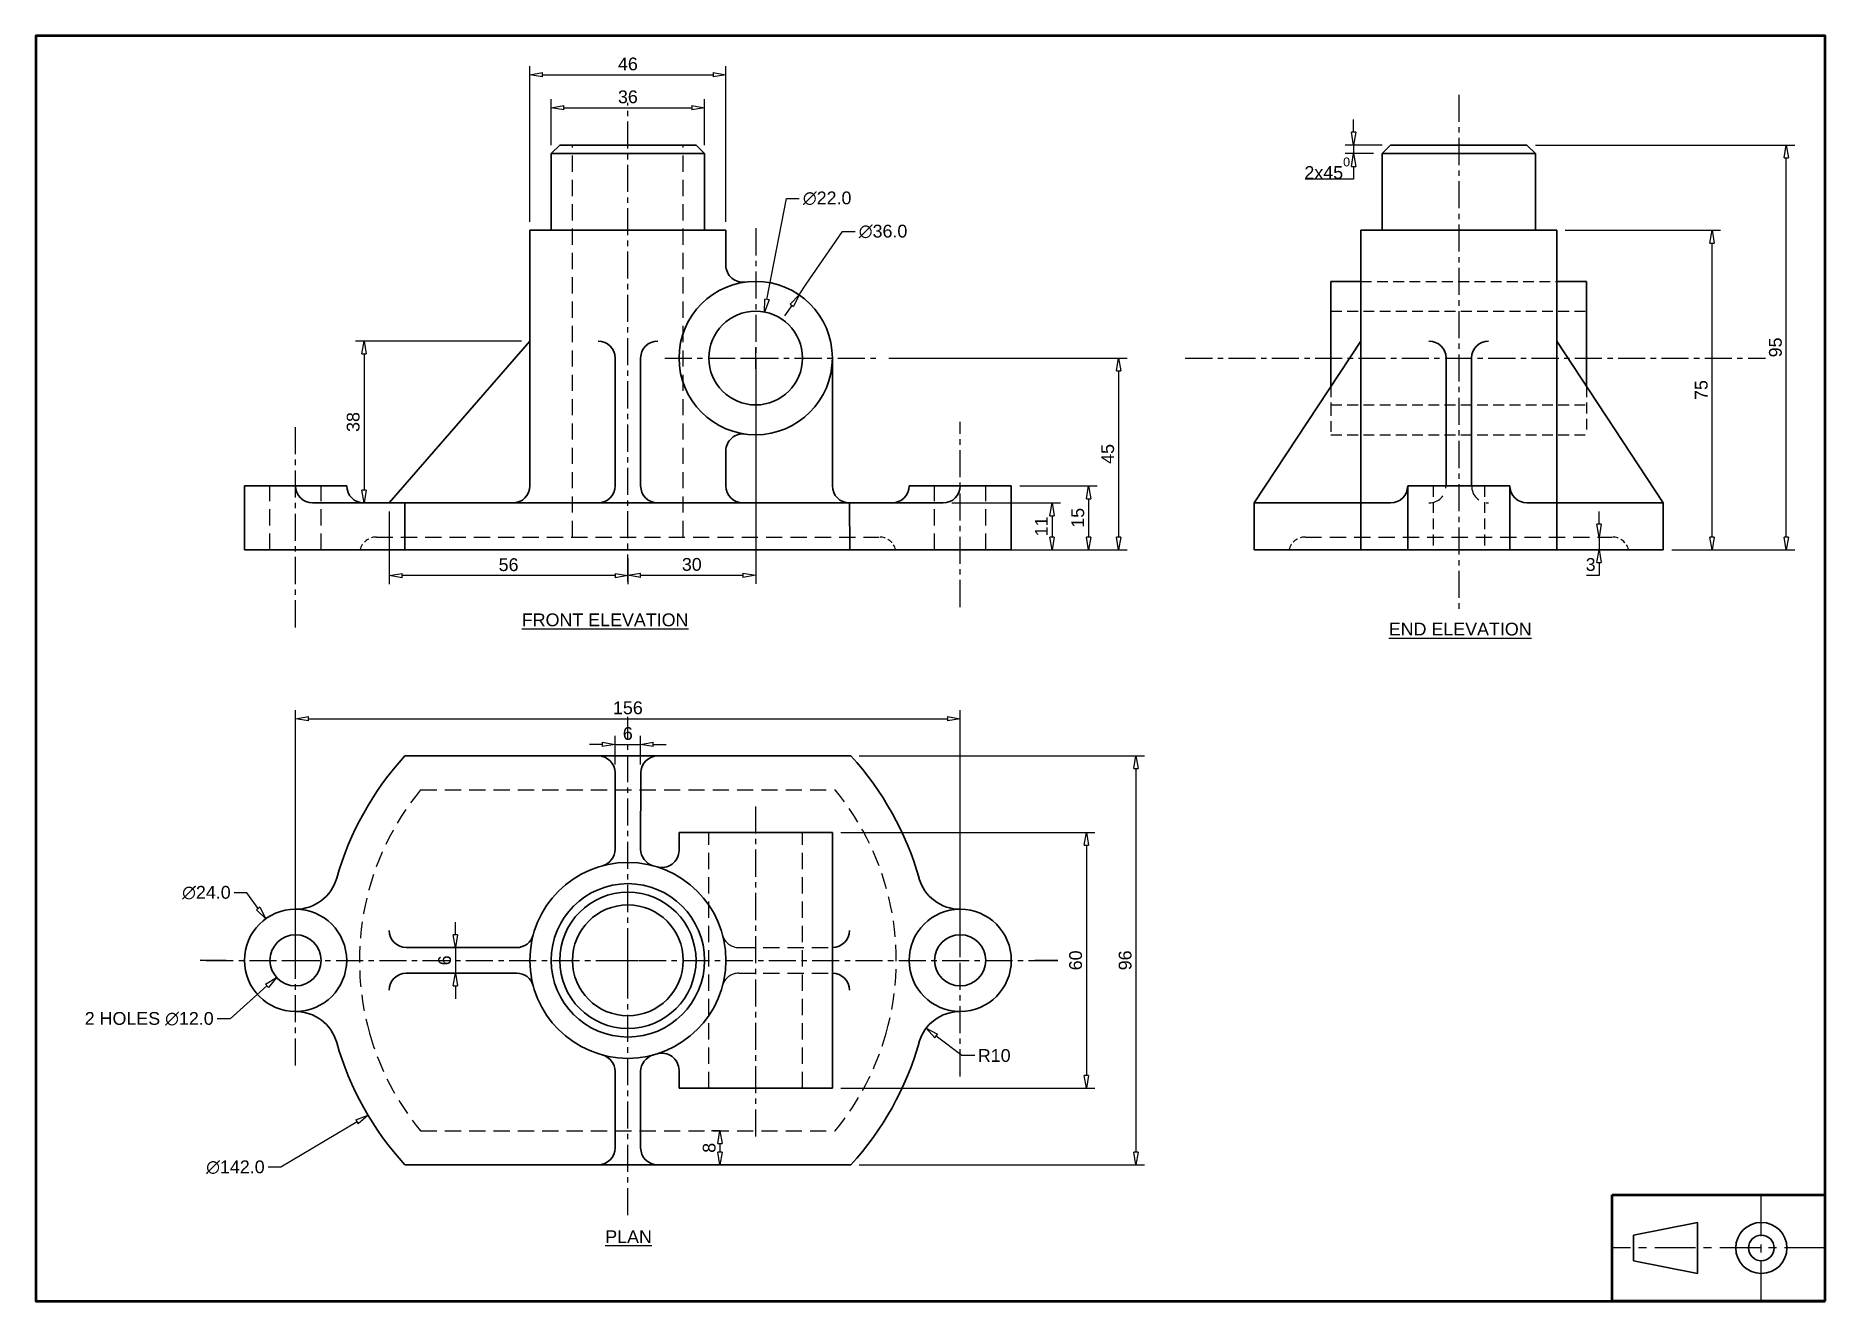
# Model space of a CAD drawing. Header units: millimetres. Extents: x 0 to 420, y 0 to 297.
import ezdxf

# ---------------------------------------------------------------- set-up
doc = ezdxf.new("R2010")
doc.units = ezdxf.units.MM
doc.linetypes.add('CENTER', pattern=[50.8, 31.75, -6.35, 6.35, -6.35])
doc.linetypes.add('DASHED', pattern=[19.05, 12.7, -6.35])
doc.layers.add('BORDER', color=2, linetype='Continuous', lineweight=50)
doc.layers.add('SL', color=7, linetype='Continuous', lineweight=30)
for name, color, linetype in [('CL', 2, 'CENTER'), ('DIMENSION', 4, 'Continuous'), ('HL', 1, 'DASHED'), ('projection_symbol', 7, 'Continuous'), ('TEXT', 7, 'Continuous')]:
    doc.layers.add(name, color=color, linetype=linetype)
doc.styles.get("Standard").update_dxf_attribs({"font": 'arial.ttf'})
doc.dimstyles.new('asitha', dxfattribs={"dimtxt": 3, "dimasz": 3, "dimexe": 2, "dimexo": 2, "dimgap": 1, "dimtad": 1, "dimtoh": 1, "dimdec": 1, "dimdsep": 46, "dimtxsty": 'Standard', "dimblk": 'CLOSEDBLANK', "dimcen": 2.5, "dimadec": 0, "dimazin": 3, "dimtm": 1e-09, "dimtfac": 1, "dimtdec": 1, "dimtmove": 0, "dimatfit": 3, "dimldrblk": 'CLOSEDBLANK', "dimfxl": 1, "dimarcsym": 0})
doc.dimstyles.new('asitha$3', dxfattribs={"dimtxt": 3, "dimasz": 3, "dimexe": 2, "dimexo": 2, "dimgap": 1, "dimtad": 0, "dimtih": 1, "dimtoh": 1, "dimdec": 1, "dimzin": 1, "dimdsep": 46, "dimtxsty": 'Standard', "dimblk": 'CLOSEDBLANK', "dimcen": 2.5, "dimadec": 0, "dimazin": 3, "dimtm": 1e-09, "dimtfac": 1, "dimtdec": 1, "dimtofl": 0, "dimtmove": 0, "dimatfit": 1, "dimldrblk": 'CLOSEDBLANK', "dimfxl": 1, "dimarcsym": 0})
doc.dimstyles.new('asitha$4', dxfattribs={"dimtxt": 3, "dimasz": 3, "dimexe": 2, "dimexo": 2, "dimgap": 1, "dimtad": 0, "dimtih": 1, "dimtoh": 1, "dimdec": 1, "dimdsep": 46, "dimtxsty": 'Standard', "dimblk": 'CLOSEDBLANK', "dimcen": 2.5, "dimadec": 0, "dimazin": 3, "dimtm": 1e-09, "dimtfac": 1, "dimtdec": 1, "dimtmove": 0, "dimatfit": 3, "dimldrblk": 'CLOSEDBLANK', "dimfxl": 1, "dimarcsym": 0})

# ---------------------------------------------------------------- blocks, each defined once
blk = doc.blocks.new('_ClosedBlank')
at = {"color": 0, "linetype": 'ByBlock', "lineweight": -2}
for p, q in [((-1, 0.17), (0, 0)), ((-1, 0.17), (-1, -0.17)), ((0, 0), (-1, -0.17))]:
    blk.add_line(p, q, dxfattribs=at)
blk = doc.blocks.new('*D3')
at = {"layer": 'Defpoints', "color": 0, "transparency": 16777216}
for p in [(156.97, 280.13), (120.97, 269.36), (156.97, 269.36)]:
    blk.add_point(p, dxfattribs=at)
at = {"layer": 'DIMENSION', "color": 0, "lineweight": -2, "transparency": 16777216}
for p, q in [((120.97, 271.36), (120.97, 282.13)), ((156.97, 271.36), (156.97, 282.13)), ((123.97, 280.13), (153.97, 280.13))]:
    blk.add_line(p, q, dxfattribs=at)
at = {"layer": 'DIMENSION', "color": 0, "lineweight": -2, "transparency": 16777216, "xscale": 3, "yscale": 3, "zscale": 3, "rotation": 180}
blk.add_blockref('_ClosedBlank', (120.97, 280.13), dxfattribs=at)
at = {"layer": 'DIMENSION', "color": 0, "lineweight": -2, "transparency": 16777216, "xscale": 3, "yscale": 3, "zscale": 3}
blk.add_blockref('_ClosedBlank', (156.97, 280.13), dxfattribs=at)
at = {"layer": 'DIMENSION', "color": 0, "transparency": 16777216, "insert": (138.97, 282.66), "char_height": 3, "attachment_point": 5}
blk.add_mtext('36', dxfattribs=at)
blk = doc.blocks.new('*D4')
at = {"layer": 'Defpoints', "color": 0, "transparency": 16777216}
for p in [(161.97, 287.84), (115.97, 251.36), (161.97, 251.36)]:
    blk.add_point(p, dxfattribs=at)
at = {"layer": 'DIMENSION', "color": 0, "lineweight": -2, "transparency": 16777216}
for p, q in [((115.97, 253.36), (115.97, 289.84)), ((161.97, 253.36), (161.97, 289.84)), ((118.97, 287.84), (158.97, 287.84))]:
    blk.add_line(p, q, dxfattribs=at)
at = {"layer": 'DIMENSION', "color": 0, "lineweight": -2, "transparency": 16777216, "xscale": 3, "yscale": 3, "zscale": 3, "rotation": 180}
blk.add_blockref('_ClosedBlank', (115.97, 287.84), dxfattribs=at)
at = {"layer": 'DIMENSION', "color": 0, "lineweight": -2, "transparency": 16777216, "xscale": 3, "yscale": 3, "zscale": 3}
blk.add_blockref('_ClosedBlank', (161.97, 287.84), dxfattribs=at)
at = {"layer": 'DIMENSION', "color": 0, "transparency": 16777216, "insert": (138.97, 290.38), "char_height": 3, "attachment_point": 5}
blk.add_mtext('46', dxfattribs=at)
blk = doc.blocks.new('*D6')
at = {"layer": 'Defpoints', "color": 0, "transparency": 16777216}
for p in [(212.97, 187.36), (212.97, 176.36), (238.52, 176.36)]:
    blk.add_point(p, dxfattribs=at)
at = {"layer": 'DIMENSION', "color": 0, "lineweight": -2, "transparency": 16777216}
for p, q in [((214.97, 187.36), (240.52, 187.36)), ((238.52, 184.36), (238.52, 179.36)), ((214.97, 176.36), (240.52, 176.36))]:
    blk.add_line(p, q, dxfattribs=at)
at = {"layer": 'DIMENSION', "color": 0, "lineweight": -2, "transparency": 16777216, "xscale": 3, "yscale": 3, "zscale": 3}
for p, rotation in [((238.52, 187.36), 90), ((238.52, 176.36), 270)]:
    blk.add_blockref('_ClosedBlank', p, dxfattribs=dict(at, rotation=rotation))
at = {"layer": 'DIMENSION', "color": 0, "transparency": 16777216, "insert": (236.02, 181.86), "char_height": 3, "attachment_point": 5, "rotation": 90}
blk.add_mtext('11', dxfattribs=at)
blk = doc.blocks.new('*D7')
at = {"layer": 'Defpoints', "color": 0, "transparency": 16777216}
for p in [(228.97, 191.36), (228.97, 176.36), (247.11, 176.36)]:
    blk.add_point(p, dxfattribs=at)
at = {"layer": 'DIMENSION', "color": 0, "lineweight": -2, "transparency": 16777216}
for p, q in [((230.97, 191.36), (249.11, 191.36)), ((247.11, 188.36), (247.11, 179.36)), ((230.97, 176.36), (249.11, 176.36))]:
    blk.add_line(p, q, dxfattribs=at)
at = {"layer": 'DIMENSION', "color": 0, "lineweight": -2, "transparency": 16777216, "xscale": 3, "yscale": 3, "zscale": 3}
for p, rotation in [((247.11, 191.36), 90), ((247.11, 176.36), 270)]:
    blk.add_blockref('_ClosedBlank', p, dxfattribs=dict(at, rotation=rotation))
at = {"layer": 'DIMENSION', "color": 0, "transparency": 16777216, "insert": (244.58, 183.86), "char_height": 3, "attachment_point": 5, "rotation": 90}
blk.add_mtext('15', dxfattribs=at)
blk = doc.blocks.new('*D8')
at = {"layer": 'Defpoints', "color": 0, "transparency": 16777216}
for p in [(198.21, 221.36), (228.97, 176.36), (254.13, 176.36)]:
    blk.add_point(p, dxfattribs=at)
at = {"layer": 'DIMENSION', "color": 0, "lineweight": -2, "transparency": 16777216}
for p, q in [((200.21, 221.36), (256.13, 221.36)), ((254.13, 218.36), (254.13, 179.36)), ((230.97, 176.36), (256.13, 176.36))]:
    blk.add_line(p, q, dxfattribs=at)
at = {"layer": 'DIMENSION', "color": 0, "lineweight": -2, "transparency": 16777216, "xscale": 3, "yscale": 3, "zscale": 3}
for p, rotation in [((254.13, 221.36), 90), ((254.13, 176.36), 270)]:
    blk.add_blockref('_ClosedBlank', p, dxfattribs=dict(at, rotation=rotation))
at = {"layer": 'DIMENSION', "color": 0, "transparency": 16777216, "insert": (251.6, 198.86), "char_height": 3, "attachment_point": 5, "rotation": 90}
blk.add_mtext('45', dxfattribs=at)
blk = doc.blocks.new('*D9')
at = {"layer": 'Defpoints', "color": 0, "transparency": 16777216}
for p in [(115.97, 225.36), (77.04, 187.36), (82.47, 187.36)]:
    blk.add_point(p, dxfattribs=at)
at = {"layer": 'DIMENSION', "color": 0, "lineweight": -2, "transparency": 16777216}
for p, q in [((113.97, 225.36), (75.04, 225.36)), ((77.04, 222.36), (77.04, 190.36)), ((80.47, 187.36), (75.04, 187.36))]:
    blk.add_line(p, q, dxfattribs=at)
at = {"layer": 'DIMENSION', "color": 0, "lineweight": -2, "transparency": 16777216, "xscale": 3, "yscale": 3, "zscale": 3}
for p, rotation in [((77.04, 225.36), 90), ((77.04, 187.36), 270)]:
    blk.add_blockref('_ClosedBlank', p, dxfattribs=dict(at, rotation=rotation))
at = {"layer": 'DIMENSION', "color": 0, "transparency": 16777216, "insert": (74.5, 206.36), "char_height": 3, "attachment_point": 5, "rotation": 90}
blk.add_mtext('38', dxfattribs=at)
blk = doc.blocks.new('*D10')
at = {"layer": 'Defpoints', "color": 0, "transparency": 16777216}
for p in [(357, 251.36), (393.43, 251.36), (382, 176.36)]:
    blk.add_point(p, dxfattribs=at)
at = {"layer": 'DIMENSION', "color": 0, "lineweight": -2, "transparency": 16777216}
for p, q in [((359, 251.36), (395.43, 251.36)), ((393.43, 179.36), (393.43, 248.36)), ((384, 176.36), (395.43, 176.36))]:
    blk.add_line(p, q, dxfattribs=at)
at = {"layer": 'DIMENSION', "color": 0, "lineweight": -2, "transparency": 16777216, "xscale": 3, "yscale": 3, "zscale": 3}
for p, rotation in [((393.43, 251.36), 90), ((393.43, 176.36), 270)]:
    blk.add_blockref('_ClosedBlank', p, dxfattribs=dict(at, rotation=rotation))
at = {"layer": 'DIMENSION', "color": 0, "transparency": 16777216, "insert": (390.91, 213.86), "char_height": 3, "attachment_point": 5, "rotation": 90}
blk.add_mtext('75', dxfattribs=at)
blk = doc.blocks.new('*D11')
at = {"layer": 'Defpoints', "color": 0, "transparency": 16777216}
for p in [(350, 271.36), (410.86, 271.36), (382, 176.36)]:
    blk.add_point(p, dxfattribs=at)
at = {"layer": 'DIMENSION', "color": 0, "lineweight": -2, "transparency": 16777216}
for p, q in [((352, 271.36), (412.86, 271.36)), ((410.86, 179.36), (410.86, 268.36)), ((384, 176.36), (412.86, 176.36))]:
    blk.add_line(p, q, dxfattribs=at)
at = {"layer": 'DIMENSION', "color": 0, "lineweight": -2, "transparency": 16777216, "xscale": 3, "yscale": 3, "zscale": 3}
for p, rotation in [((410.86, 271.36), 90), ((410.86, 176.36), 270)]:
    blk.add_blockref('_ClosedBlank', p, dxfattribs=dict(at, rotation=rotation))
at = {"layer": 'DIMENSION', "color": 0, "transparency": 16777216, "insert": (408.32, 223.86), "char_height": 3, "attachment_point": 5, "rotation": 90}
blk.add_mtext('95', dxfattribs=at)
blk = doc.blocks.new('*D12')
at = {"layer": 'Defpoints', "color": 0, "transparency": 16777216}
for p in [(82.97, 187.36), (138.97, 176.36), (82.97, 170.32)]:
    blk.add_point(p, dxfattribs=at)
at = {"layer": 'DIMENSION', "color": 0, "lineweight": -2, "transparency": 16777216}
for p, q in [((82.97, 185.36), (82.97, 168.32)), ((138.97, 174.36), (138.97, 168.32)), ((135.97, 170.32), (85.97, 170.32))]:
    blk.add_line(p, q, dxfattribs=at)
at = {"layer": 'DIMENSION', "color": 0, "lineweight": -2, "transparency": 16777216, "xscale": 3, "yscale": 3, "zscale": 3, "rotation": 180}
blk.add_blockref('_ClosedBlank', (82.97, 170.32), dxfattribs=at)
at = {"layer": 'DIMENSION', "color": 0, "lineweight": -2, "transparency": 16777216, "xscale": 3, "yscale": 3, "zscale": 3}
blk.add_blockref('_ClosedBlank', (138.97, 170.32), dxfattribs=at)
at = {"layer": 'DIMENSION', "color": 0, "transparency": 16777216, "insert": (110.97, 172.85), "char_height": 3, "attachment_point": 5}
blk.add_mtext('56', dxfattribs=at)
blk = doc.blocks.new('*D13')
at = {"layer": 'Defpoints', "color": 0, "transparency": 16777216}
for p in [(168.97, 221.36), (138.97, 170.32), (168.97, 170.38)]:
    blk.add_point(p, dxfattribs=at)
at = {"layer": 'DIMENSION', "color": 0, "lineweight": -2, "transparency": 16777216}
for p, q in [((168.97, 219.36), (168.97, 168.38)), ((138.97, 172.32), (138.97, 172.38)), ((141.97, 170.38), (165.97, 170.38))]:
    blk.add_line(p, q, dxfattribs=at)
at = {"layer": 'DIMENSION', "color": 0, "lineweight": -2, "transparency": 16777216, "xscale": 3, "yscale": 3, "zscale": 3, "rotation": 180}
blk.add_blockref('_ClosedBlank', (138.97, 170.38), dxfattribs=at)
at = {"layer": 'DIMENSION', "color": 0, "lineweight": -2, "transparency": 16777216, "xscale": 3, "yscale": 3, "zscale": 3}
blk.add_blockref('_ClosedBlank', (168.97, 170.38), dxfattribs=at)
at = {"layer": 'DIMENSION', "color": 0, "transparency": 16777216, "insert": (153.97, 172.91), "char_height": 3, "attachment_point": 5}
blk.add_mtext('30', dxfattribs=at)
blk = doc.blocks.new('*D14')
at = {"layer": 'Defpoints', "color": 0, "transparency": 16777216}
for p in [(366.15, 179.36), (366.15, 176.36), (366.93, 176.36)]:
    blk.add_point(p, dxfattribs=at)
at = {"layer": 'DIMENSION', "color": 0, "lineweight": -2, "transparency": 16777216}
for p, q in [((366.93, 182.36), (366.93, 185.36)), ((366.93, 179.36), (366.93, 176.36)), ((368.15, 179.36), (368.93, 179.36)), ((366.93, 173.36), (366.93, 170.36)), ((368.15, 176.36), (368.93, 176.36)), ((366.93, 170.36), (363.97, 170.36))]:
    blk.add_line(p, q, dxfattribs=at)
at = {"layer": 'DIMENSION', "color": 0, "lineweight": -2, "transparency": 16777216, "xscale": 3, "yscale": 3, "zscale": 3}
for p, rotation in [((366.93, 179.36), 270), ((366.93, 176.36), 90)]:
    blk.add_blockref('_ClosedBlank', p, dxfattribs=dict(at, rotation=rotation))
at = {"layer": 'DIMENSION', "color": 0, "transparency": 16777216, "insert": (364.95, 172.9), "char_height": 3, "attachment_point": 5}
blk.add_mtext('3', dxfattribs=at)
blk = doc.blocks.new('*D21')
at = {"layer": 'Defpoints', "color": 0, "transparency": 16777216}
for p in [(191.28, 128), (191.28, 32), (258.23, 32)]:
    blk.add_point(p, dxfattribs=at)
at = {"layer": 'DIMENSION', "color": 0, "lineweight": -2, "transparency": 16777216}
for p, q in [((193.28, 128), (260.23, 128)), ((258.23, 125), (258.23, 35)), ((193.28, 32), (260.23, 32))]:
    blk.add_line(p, q, dxfattribs=at)
at = {"layer": 'DIMENSION', "color": 0, "lineweight": -2, "transparency": 16777216, "xscale": 3, "yscale": 3, "zscale": 3}
for p, rotation in [((258.23, 128), 90), ((258.23, 32), 270)]:
    blk.add_blockref('_ClosedBlank', p, dxfattribs=dict(at, rotation=rotation))
at = {"layer": 'DIMENSION', "color": 0, "transparency": 16777216, "insert": (255.69, 80), "char_height": 3, "attachment_point": 5, "rotation": 90}
blk.add_mtext('96', dxfattribs=at)
blk = doc.blocks.new('*D22')
at = {"layer": 'Defpoints', "color": 0, "transparency": 16777216}
for p in [(186.97, 110), (186.97, 50), (246.6, 50)]:
    blk.add_point(p, dxfattribs=at)
at = {"layer": 'DIMENSION', "color": 0, "lineweight": -2, "transparency": 16777216}
for p, q in [((188.97, 110), (248.6, 110)), ((246.6, 107), (246.6, 53)), ((188.97, 50), (248.6, 50))]:
    blk.add_line(p, q, dxfattribs=at)
at = {"layer": 'DIMENSION', "color": 0, "lineweight": -2, "transparency": 16777216, "xscale": 3, "yscale": 3, "zscale": 3}
for p, rotation in [((246.6, 110), 90), ((246.6, 50), 270)]:
    blk.add_blockref('_ClosedBlank', p, dxfattribs=dict(at, rotation=rotation))
at = {"layer": 'DIMENSION', "color": 0, "transparency": 16777216, "insert": (244.07, 80), "char_height": 3, "attachment_point": 5, "rotation": 90}
blk.add_mtext('60', dxfattribs=at)
blk = doc.blocks.new('*D23')
at = {"layer": 'Defpoints', "color": 0, "transparency": 16777216}
for p in [(162.62, 40), (160.59, 32), (162.62, 32)]:
    blk.add_point(p, dxfattribs=at)
at = {"layer": 'DIMENSION', "color": 0, "lineweight": -2, "transparency": 16777216}
for p, q in [((160.62, 40), (158.59, 40)), ((160.59, 37), (160.59, 35)), ((160.62, 32), (158.59, 32))]:
    blk.add_line(p, q, dxfattribs=at)
at = {"layer": 'DIMENSION', "color": 0, "lineweight": -2, "transparency": 16777216, "xscale": 3, "yscale": 3, "zscale": 3}
for p, rotation in [((160.59, 40), 90), ((160.59, 32), 270)]:
    blk.add_blockref('_ClosedBlank', p, dxfattribs=dict(at, rotation=rotation))
at = {"layer": 'DIMENSION', "color": 0, "transparency": 16777216, "insert": (158.06, 36), "char_height": 3, "attachment_point": 5, "rotation": 90}
blk.add_mtext('8', dxfattribs=at)
blk = doc.blocks.new('*D24')
at = {"layer": 'Defpoints', "color": 0, "transparency": 16777216}
for p in [(96.07, 83), (96.07, 77), (98.5, 77)]:
    blk.add_point(p, dxfattribs=at)
at = {"layer": 'DIMENSION', "color": 0, "lineweight": -2, "transparency": 16777216}
for p, q in [((98.5, 86), (98.5, 89)), ((98.07, 83), (100.5, 83)), ((98.5, 83), (98.5, 77)), ((98.07, 77), (100.5, 77)), ((98.5, 74), (98.5, 71))]:
    blk.add_line(p, q, dxfattribs=at)
at = {"layer": 'DIMENSION', "color": 0, "lineweight": -2, "transparency": 16777216, "xscale": 3, "yscale": 3, "zscale": 3}
for p, rotation in [((98.5, 83), 270), ((98.5, 77), 90)]:
    blk.add_blockref('_ClosedBlank', p, dxfattribs=dict(at, rotation=rotation))
at = {"layer": 'DIMENSION', "color": 0, "transparency": 16777216, "insert": (95.97, 80), "char_height": 3, "attachment_point": 5, "rotation": 90}
blk.add_mtext('6', dxfattribs=at)
blk = doc.blocks.new('*D25')
at = {"layer": 'Defpoints', "color": 0, "transparency": 16777216}
for p in [(171.06, 232.16), (166.88, 210.56)]:
    blk.add_point(p, dxfattribs=at)
at = {"layer": 'DIMENSION', "color": 0, "lineweight": -2, "transparency": 16777216}
for p, q in [((171.62, 235.11), (176.21, 258.85)), ((176.21, 258.85), (179.21, 258.85)), ((168.97, 218.86), (168.97, 223.86)), ((166.47, 221.36), (171.47, 221.36))]:
    blk.add_line(p, q, dxfattribs=at)
at = {"layer": 'DIMENSION', "color": 0, "lineweight": -2, "transparency": 16777216, "xscale": 3, "yscale": 3, "zscale": 3, "rotation": 259.0590200061418}
blk.add_blockref('_ClosedBlank', (171.06, 232.16), dxfattribs=at)
at = {"layer": 'DIMENSION', "color": 0, "transparency": 16777216, "insert": (185.74, 258.85), "char_height": 3, "attachment_point": 5}
blk.add_mtext('∅22.0', dxfattribs=at)
blk = doc.blocks.new('*D26')
at = {"layer": 'Defpoints', "color": 0, "transparency": 16777216}
for p in [(179.15, 236.21), (158.79, 206.52)]:
    blk.add_point(p, dxfattribs=at)
at = {"layer": 'DIMENSION', "color": 0, "lineweight": -2, "transparency": 16777216}
for p, q in [((180.85, 238.68), (189.34, 251.06)), ((189.34, 251.06), (192.34, 251.06)), ((179.15, 236.21), (180.85, 238.68)), ((177.45, 233.73), (175.76, 231.26)), ((168.97, 218.86), (168.97, 223.86)), ((166.47, 221.36), (171.47, 221.36))]:
    blk.add_line(p, q, dxfattribs=at)
at = {"layer": 'DIMENSION', "color": 0, "lineweight": -2, "transparency": 16777216, "xscale": 3, "yscale": 3, "zscale": 3, "rotation": 55.55128668533761}
blk.add_blockref('_ClosedBlank', (179.15, 236.21), dxfattribs=at)
at = {"layer": 'DIMENSION', "color": 0, "transparency": 16777216, "insert": (198.86, 251.06), "char_height": 3, "attachment_point": 5}
blk.add_mtext('∅36.0', dxfattribs=at)
blk = doc.blocks.new('*D27')
at = {"layer": 'Defpoints', "color": 0, "transparency": 16777216}
for p in [(53.96, 89.74), (67.97, 70.26)]:
    blk.add_point(p, dxfattribs=at)
at = {"layer": 'DIMENSION', "color": 0, "lineweight": -2, "transparency": 16777216}
for p, q in [((49.56, 95.87), (46.56, 95.87)), ((52.21, 92.18), (49.56, 95.87)), ((58.47, 80), (63.47, 80)), ((60.97, 77.5), (60.97, 82.5))]:
    blk.add_line(p, q, dxfattribs=at)
at = {"layer": 'DIMENSION', "color": 0, "lineweight": -2, "transparency": 16777216, "xscale": 3, "yscale": 3, "zscale": 3, "rotation": 305.7003937391873}
blk.add_blockref('_ClosedBlank', (53.96, 89.74), dxfattribs=at)
at = {"layer": 'DIMENSION', "color": 0, "transparency": 16777216, "insert": (40.04, 95.87), "char_height": 3, "attachment_point": 5}
blk.add_mtext('∅24.0', dxfattribs=at)
blk = doc.blocks.new('*D28')
at = {"layer": 'Defpoints', "color": 0, "transparency": 16777216}
for p in [(65.44, 84), (56.49, 76)]:
    blk.add_point(p, dxfattribs=at)
at = {"layer": 'DIMENSION', "color": 0, "lineweight": -2, "transparency": 16777216}
for p, q in [((58.47, 80), (63.47, 80)), ((60.97, 77.5), (60.97, 82.5)), ((54.26, 74), (45.6, 66.27)), ((45.6, 66.27), (42.6, 66.27))]:
    blk.add_line(p, q, dxfattribs=at)
at = {"layer": 'DIMENSION', "color": 0, "lineweight": -2, "transparency": 16777216, "xscale": 3, "yscale": 3, "zscale": 3, "rotation": 41.77107279968223}
blk.add_blockref('_ClosedBlank', (56.49, 76), dxfattribs=at)
at = {"layer": 'DIMENSION', "color": 0, "transparency": 16777216, "insert": (26.62, 66.27), "char_height": 3, "attachment_point": 5}
blk.add_mtext('2 HOLES ∅12.0', dxfattribs=at)
blk = doc.blocks.new('*D29')
at = {"layer": 'Defpoints', "color": 0, "transparency": 16777216}
for p in [(199.95, 116.36), (77.99, 43.64)]:
    blk.add_point(p, dxfattribs=at)
at = {"layer": 'DIMENSION', "color": 0, "lineweight": -2, "transparency": 16777216}
for p, q in [((136.47, 80), (141.47, 80)), ((138.97, 77.5), (138.97, 82.5)), ((75.41, 42.1), (57.54, 31.44)), ((57.54, 31.44), (54.54, 31.44))]:
    blk.add_line(p, q, dxfattribs=at)
at = {"layer": 'DIMENSION', "color": 0, "lineweight": -2, "transparency": 16777216, "xscale": 3, "yscale": 3, "zscale": 3, "rotation": 30.80822399196249}
blk.add_blockref('_ClosedBlank', (77.99, 43.64), dxfattribs=at)
at = {"layer": 'DIMENSION', "color": 0, "transparency": 16777216, "insert": (46.85, 31.44), "char_height": 3, "attachment_point": 5}
blk.add_mtext('∅142.0', dxfattribs=at)
blk = doc.blocks.new('*D30')
at = {"layer": 'Defpoints', "color": 0, "transparency": 16777216}
for p in [(208.97, 64.06), (216.92, 58)]:
    blk.add_point(p, dxfattribs=at)
at = {"layer": 'DIMENSION', "color": 0, "lineweight": -2, "transparency": 16777216}
for p, q in [((217.38, 57.65), (211.35, 62.24)), ((220.38, 57.65), (217.38, 57.65))]:
    blk.add_line(p, q, dxfattribs=at)
at = {"layer": 'DIMENSION', "color": 0, "lineweight": -2, "transparency": 16777216, "xscale": 3, "yscale": 3, "zscale": 3, "rotation": 142.7240619098664}
blk.add_blockref('_ClosedBlank', (208.97, 64.06), dxfattribs=at)
at = {"layer": 'DIMENSION', "color": 0, "transparency": 16777216, "insert": (224.96, 57.65), "char_height": 3, "attachment_point": 5}
blk.add_mtext('R10', dxfattribs=at)
blk = doc.blocks.new('*D31')
at = {"layer": 'Defpoints', "color": 0, "transparency": 16777216}
for p in [(309.29, 269.36), (316, 269.36), (318, 271.36)]:
    blk.add_point(p, dxfattribs=at)
at = {"layer": 'DIMENSION', "color": 0, "lineweight": -2, "transparency": 16777216}
for p, q in [((309.29, 274.36), (309.29, 277.36)), ((316, 271.36), (307.29, 271.36)), ((314, 269.36), (307.29, 269.36)), ((309.29, 271.36), (309.29, 269.36)), ((309.29, 266.36), (309.29, 263.36)), ((309.29, 263.36), (297.95, 263.36))]:
    blk.add_line(p, q, dxfattribs=at)
at = {"layer": 'DIMENSION', "color": 0, "lineweight": -2, "transparency": 16777216, "xscale": 3, "yscale": 3, "zscale": 3}
for p, rotation in [((309.29, 271.36), 270), ((309.29, 269.36), 90)]:
    blk.add_blockref('_ClosedBlank', p, dxfattribs=dict(at, rotation=rotation))
at = {"layer": 'DIMENSION', "color": 0, "transparency": 16777216, "insert": (303.12, 265.9), "char_height": 3, "attachment_point": 5}
blk.add_mtext('2x45{\\H0.7x;\\S0^ ;}', dxfattribs=at)
blk = doc.blocks.new('*D32')
at = {"layer": 'Defpoints', "color": 0, "transparency": 16777216}
for p in [(141.93, 130.7), (135.97, 124), (141.93, 124)]:
    blk.add_point(p, dxfattribs=at)
at = {"layer": 'DIMENSION', "color": 0, "lineweight": -2, "transparency": 16777216}
for p, q in [((132.97, 130.7), (129.97, 130.7)), ((135.97, 126), (135.97, 132.7)), ((135.97, 130.7), (141.93, 130.7)), ((141.93, 126), (141.93, 132.7)), ((144.93, 130.7), (147.93, 130.7))]:
    blk.add_line(p, q, dxfattribs=at)
at = {"layer": 'DIMENSION', "color": 0, "lineweight": -2, "transparency": 16777216, "xscale": 3, "yscale": 3, "zscale": 3}
blk.add_blockref('_ClosedBlank', (135.97, 130.7), dxfattribs=at)
at = {"layer": 'DIMENSION', "color": 0, "lineweight": -2, "transparency": 16777216, "xscale": 3, "yscale": 3, "zscale": 3, "rotation": 180}
blk.add_blockref('_ClosedBlank', (141.93, 130.7), dxfattribs=at)
at = {"layer": 'DIMENSION', "color": 0, "transparency": 16777216, "insert": (138.95, 133.23), "char_height": 3, "attachment_point": 5}
blk.add_mtext('6', dxfattribs=at)
blk = doc.blocks.new('*D33')
at = {"layer": 'Defpoints', "color": 0, "transparency": 16777216}
for p in [(216.97, 136.72), (60.97, 80), (216.97, 80)]:
    blk.add_point(p, dxfattribs=at)
at = {"layer": 'DIMENSION', "color": 0, "lineweight": -2, "transparency": 16777216}
for p, q in [((60.97, 82), (60.97, 138.72)), ((216.97, 82), (216.97, 138.72)), ((63.97, 136.72), (213.97, 136.72))]:
    blk.add_line(p, q, dxfattribs=at)
at = {"layer": 'DIMENSION', "color": 0, "lineweight": -2, "transparency": 16777216, "xscale": 3, "yscale": 3, "zscale": 3, "rotation": 180}
blk.add_blockref('_ClosedBlank', (60.97, 136.72), dxfattribs=at)
at = {"layer": 'DIMENSION', "color": 0, "lineweight": -2, "transparency": 16777216, "xscale": 3, "yscale": 3, "zscale": 3}
blk.add_blockref('_ClosedBlank', (216.97, 136.72), dxfattribs=at)
at = {"layer": 'DIMENSION', "color": 0, "transparency": 16777216, "insert": (138.97, 139.25), "char_height": 3, "attachment_point": 5}
blk.add_mtext('156', dxfattribs=at)

msp = doc.modelspace()

# ---------------------------------------------------------------- linework, layer by layer
at = {"layer": 'BORDER'}
for q in [(420, 25), (370, 0)]:
    msp.add_line((420, 0), q, dxfattribs=at)
at = {"layer": 'BORDER', "lineweight": 50}
msp.add_lwpolyline([(420, 0), (420, 297), (0, 297), (0, 0)], close=True, dxfattribs=at)
for points in [[(370, 25), (420, 25)], [(370, 0), (370, 25)]]:
    msp.add_lwpolyline(points, dxfattribs=at)
at = {"layer": 'CL', "ltscale": 0.2}
for p, q in [((334, 283.18), (334, 162.03)), ((138.97, 168.91), (138.97, 281.28)), ((168.97, 251.82), (168.97, 192.78)), ((147.63, 221.36), (198.21, 221.36)), ((269.81, 221.36), (406, 221.36)), ((60.97, 158.16), (60.97, 206.36)), ((216.97, 162.93), (216.97, 206.36)), ((138.97, 20.22), (138.97, 137.19)), ((168.97, 38.67), (168.97, 116.71)), ((60.97, 55.33), (60.97, 98.02)), ((216.97, 52.77), (216.97, 98.47)), ((40, 80), (234.46, 80))]:
    msp.add_line(p, q, dxfattribs=at)
at = {"layer": 'HL', "ltscale": 0.3}
for p, q in [((125.97, 179.36), (125.97, 271.36)), ((151.97, 179.36), (151.97, 271.36)), ((54.97, 176.36), (54.97, 191.36)), ((66.97, 176.36), (66.97, 191.36)), ((210.97, 176.36), (210.97, 191.36)), ((222.97, 176.36), (222.97, 191.36)), ((79.97, 179.36), (197.97, 179.36)), ((298, 179.36), (370, 179.36)), ((90.3, 120), (187.64, 120)), ((157.97, 50), (157.97, 110)), ((179.97, 50), (179.97, 110)), ((165.04, 83), (186.97, 83)), ((165.04, 77), (186.97, 77)), ((90.3, 40), (187.64, 40))]:
    msp.add_line(p, q, dxfattribs=at)
at = {"layer": 'HL', "ltscale": 0.2}
for p, q in [((311, 239.36), (357, 239.36)), ((304, 232.36), (364, 232.36)), ((304, 214.72), (304, 210.36)), ((364, 214.72), (364, 203.36)), ((304, 210.36), (364, 210.36)), ((304, 210.36), (304, 203.36)), ((304, 203.36), (364, 203.36)), ((328, 191.36), (328, 176.36)), ((340, 191.36), (340, 176.36))]:
    msp.add_line(p, q, dxfattribs=at)
at = {"layer": 'HL', "ltscale": 0.3}
for centre, radius, start, end in [((327, 191.36), 4, 270, 0), ((341, 191.36), 4, 180, 270), ((138.97, 80), 63, 140.5859, 195.7598), ((138.97, 80), 63, 344.2402, 39.4141), ((138.97, 80), 63, 195.7598, 219.4141), ((138.97, 80), 63, 320.5859, 344.2402)]:
    msp.add_arc(centre, radius, start, end, dxfattribs=at)
at = {"layer": 'HL', "ltscale": 0.1}
for centre, start, end in [((79.97, 175.36), 90, 165.5225), ((197.97, 175.36), 14.4775, 90), ((298, 175.36), 90, 165.5225), ((370, 175.36), 14.4775, 90)]:
    msp.add_arc(centre, 4, start, end, dxfattribs=at)
at = {"layer": 'HL'}
for centre, start, end in [((165.04, 87), 195.0261, 270), ((165.04, 73), 90, 164.9739)]:
    msp.add_arc(centre, 4, start, end, dxfattribs=at)
at = {"layer": 'projection_symbol', "linetype": 'CENTER', "ltscale": 0.3}
for p, q in [((405, 0), (405, 25)), ((420, 12.5), (370, 12.5))]:
    msp.add_line(p, q, dxfattribs=at)
at = {"layer": 'projection_symbol', "lineweight": 30}
for p, q in [((390, 18.5), (375, 15.5)), ((390, 6.5), (390, 18.5)), ((375, 15.5), (375, 9.5)), ((375, 9.5), (390, 6.5))]:
    msp.add_line(p, q, dxfattribs=at)
for radius in [6, 3]:
    msp.add_circle((405, 12.5), radius, dxfattribs=at)
at = {"layer": 'SL'}
for p, q in [((120.97, 269.36), (122.97, 271.36)), ((120.97, 269.36), (156.97, 269.36)), ((122.97, 271.36), (154.97, 271.36)), ((156.97, 269.36), (154.97, 271.36)), ((316, 269.36), (318, 271.36)), ((316, 269.36), (352, 269.36)), ((318, 271.36), (350, 271.36)), ((350, 271.36), (352, 269.36)), ((115.97, 251.36), (161.97, 251.36)), ((311, 251.36), (357, 251.36)), ((82.97, 187.36), (115.97, 225.36)), ((311, 225.36), (286, 187.36)), ((357, 225.36), (382, 187.36)), ((48.97, 176.36), (48.97, 191.36)), ((48.97, 191.36), (60.97, 191.36)), ((60.97, 191.36), (72.97, 191.36)), ((216.97, 191.36), (204.97, 191.36)), ((228.97, 191.36), (216.97, 191.36)), ((228.97, 176.36), (228.97, 191.36)), ((322, 191.36), (346, 191.36)), ((64.97, 187.36), (212.97, 187.36)), ((86.65, 176.36), (86.65, 187.36)), ((191.03, 176.36), (190.97, 187.36)), ((286, 187.36), (286, 176.36)), ((286, 187.36), (311, 187.36)), ((311, 187.36), (318, 187.36)), ((350, 187.36), (357, 187.36)), ((357, 187.36), (382, 187.36)), ((382, 187.36), (382, 176.36)), ((48.97, 176.36), (228.97, 176.36)), ((286, 176.36), (382, 176.36)), ((150.97, 110), (150.97, 105.79)), ((186.97, 110), (186.97, 50)), ((38.56, 80.01), (40, 80)), ((40, 80), (40, 80)), ((40, 80), (40, 80)), ((40, 80), (44.68, 80)), ((234.46, 80), (239.86, 80)), ((150.97, 54.21), (150.97, 50))]:
    msp.add_line(p, q, dxfattribs=at)
at = {"layer": 'SL', "ltscale": 0.3}
for p, q in [((120.97, 251.36), (120.97, 269.36)), ((156.97, 251.36), (156.97, 269.36)), ((115.97, 191.36), (115.97, 251.36)), ((161.97, 243.16), (161.97, 251.36)), ((135.97, 191.36), (135.97, 221.36)), ((141.97, 191.36), (141.97, 221.36)), ((186.97, 191.36), (186.97, 221.36)), ((161.97, 191.36), (161.97, 199.57)), ((86.65, 128), (191.28, 128)), ((135.97, 106.08), (135.97, 124)), ((141.97, 106.08), (142.04, 124.02)), ((150.97, 110), (186.97, 110)), ((86.97, 83), (112.89, 83)), ((86.97, 77), (112.89, 77)), ((135.97, 36), (135.97, 53.92)), ((141.97, 36), (141.97, 53.92)), ((150.97, 50), (186.97, 50)), ((86.65, 32), (191.28, 32))]:
    msp.add_line(p, q, dxfattribs=at)
at = {"layer": 'SL', "ltscale": 0.2}
for p, q in [((316, 269.36), (316, 251.36)), ((352, 269.36), (352, 251.36)), ((311, 251.36), (311, 176.36)), ((357, 251.36), (357, 176.36)), ((304, 239.36), (311, 239.36)), ((304, 239.36), (304, 214.72)), ((357, 239.36), (364, 239.36)), ((364, 239.36), (364, 214.72)), ((331, 221.36), (331, 191.36)), ((337, 221.36), (337, 191.36)), ((322, 191.36), (322, 176.36)), ((346, 191.36), (346, 176.36))]:
    msp.add_line(p, q, dxfattribs=at)
at = {"layer": 'SL'}
for centre, radius in [((168.97, 221.36), 18), ((168.97, 221.36), 11), ((138.97, 80), 23), ((138.97, 80), 18), ((138.97, 80), 16), ((138.97, 80), 13), ((60.97, 80), 12), ((216.97, 80), 12), ((60.97, 80), 6), ((216.97, 80), 6)]:
    msp.add_circle(centre, radius, dxfattribs=at)
for centre, radius, start, end in [((165.97, 243.16), 4, 180, 277.8375), ((131.97, 221.36), 4, 0, 90), ((145.97, 221.36), 4, 90, 180), ((327, 221.36), 4, 0, 90), ((341, 221.36), 4, 90, 180), ((165.97, 199.57), 4, 82.1625, 180), ((64.97, 191.36), 4, 180, 270), ((76.97, 191.36), 4, 180, 270), ((111.97, 191.36), 4, 270, 0), ((131.97, 191.36), 4, 270, 0), ((145.97, 191.36), 4, 180, 270), ((165.97, 191.36), 4, 180, 270), ((190.97, 191.36), 4, 180, 270), ((200.97, 191.36), 4, 270, 0), ((212.97, 191.36), 4, 270, 0), ((318, 191.36), 4, 270, 0), ((350, 191.36), 4, 180, 270), ((138.97, 80), 71, 137.4638, 164.2402), ((131.97, 124), 4, 0, 90), ((146.04, 124), 4, 90, 179.7782), ((138.97, 80), 71, 15.7598, 42.5362), ((131.97, 106.08), 4, 285.0261, 0), ((145.97, 106.08), 4, 180, 254.9739), ((146.97, 105.79), 4, 252.7647, 0), ((61.01, 102), 10, 269.7429, 344.2402), ((216.92, 102), 10, 195.7598, 270.2571), ((86.97, 87), 4, 180, 270), ((112.89, 87), 4, 270, 344.9739), ((86.97, 73), 4, 90, 180), ((112.89, 73), 4, 15.0261, 90), ((61.01, 58), 10, 15.7598, 90.2571), ((216.92, 58), 10, 89.7429, 164.2402), ((138.97, 80), 71, 195.7598, 222.5362), ((138.97, 80), 71, 317.4638, 344.2402), ((131.97, 53.92), 4, 0, 74.9739), ((145.97, 53.92), 4, 105.0261, 180), ((146.97, 54.21), 4, 360, 107.2353), ((131.97, 36), 4, 270, 0), ((145.97, 36), 4, 180, 270)]:
    msp.add_arc(centre, radius, start, end, dxfattribs=at)
at = {"layer": 'SL', "ltscale": 0.3}
for centre, start, end in [((186.97, 87), 270, 0), ((186.97, 73), 0, 90)]:
    msp.add_arc(centre, 4, start, end, dxfattribs=at)

# ---------------------------------------------------------------- texts
at = {"layer": 'TEXT', "char_height": 3, "attachment_point": 1}
for s, heights, insert in [('{\\LFRONT ELEVATION}', [7.44], (114.07, 161.42)), ('{\\LEND ELEVATION}', [0], (317.56, 159.25)), ('{\\LPLAN}', [0], (133.66, 16.64))]:
    msp.add_mtext_dynamic_manual_height_columns(s, width=104.2218, gutter_width=12.5, heights=heights, dxfattribs=dict(at, insert=insert))

# ---------------------------------------------------------------- dimensions: what is measured, and where the dimension line sits
at = {"layer": 'DIMENSION'}
for base, p1, p2, picture, middle in [((161.97, 287.84), (115.97, 251.36), (161.97, 251.36), '*D4', (138.97, 290.38)), ((156.97, 280.13), (120.97, 269.36), (156.97, 269.36), '*D3', (138.97, 282.66)), ((168.97, 170.38), (138.97, 170.32), (168.97, 221.36), '*D13', (153.97, 172.91)), ((82.97, 170.32), (138.97, 176.36), (82.97, 187.36), '*D12', (110.97, 172.85)), ((216.97, 136.72), (60.97, 80), (216.97, 80), '*D33', (138.97, 139.25)), ((141.93, 130.7), (135.97, 124), (141.93, 124), '*D32', (138.95, 133.23))]:
    dim = msp.add_linear_dim(base=base, p1=p1, p2=p2, dimstyle='asitha', dxfattribs=at)
    dim.commit()
    dim.dimension.update_dxf_attribs({"geometry": picture, "text_midpoint": middle})
dim = msp.add_linear_dim(base=(309.29, 269.36), p1=(318, 271.36), p2=(316, 269.36), angle=90, text='2x45{\\H0.7x;\\S0^ ;}', dimstyle='asitha', dxfattribs=at)
dim.commit()
dim.dimension.update_dxf_attribs({"geometry": '*D31', "text_midpoint": (303.12, 265.9)})
for base, p1, p2, picture, middle in [((410.86, 271.36), (382, 176.36), (350, 271.36), '*D11', (408.32, 223.86)), ((393.43, 251.36), (382, 176.36), (357, 251.36), '*D10', (390.91, 213.86)), ((77.04, 187.36), (115.97, 225.36), (82.47, 187.36), '*D9', (74.5, 206.36)), ((254.13, 176.36), (198.21, 221.36), (228.97, 176.36), '*D8', (251.6, 198.86)), ((247.11, 176.36), (228.97, 191.36), (228.97, 176.36), '*D7', (244.58, 183.86)), ((238.52, 176.36), (212.97, 187.36), (212.97, 176.36), '*D6', (236.02, 181.86)), ((366.93, 176.36), (366.15, 179.36), (366.15, 176.36), '*D14', (364.95, 172.9)), ((258.23, 32), (191.28, 128), (191.28, 32), '*D21', (255.69, 80)), ((246.6, 50), (186.97, 110), (186.97, 50), '*D22', (244.07, 80)), ((98.5, 77), (96.07, 83), (96.07, 77), '*D24', (95.97, 80)), ((160.59, 32), (162.62, 40), (162.62, 32), '*D23', (158.06, 36))]:
    dim = msp.add_linear_dim(base=base, p1=p1, p2=p2, angle=90, dimstyle='asitha', dxfattribs=at)
    dim.commit()
    dim.dimension.update_dxf_attribs({"geometry": picture, "text_midpoint": middle})
for p1, p2, picture, middle in [((166.88, 210.56), (171.06, 232.16), '*D25', (185.74, 258.85)), ((158.79, 206.52), (179.15, 236.21), '*D26', (198.86, 251.06)), ((67.97, 70.26), (53.96, 89.74), '*D27', (40.04, 95.87))]:
    dim = msp.add_diameter_dim_2p(p1=p1, p2=p2, dimstyle='asitha$3', dxfattribs=at)
    dim.commit()
    dim.dimension.update_dxf_attribs({"geometry": picture, "text_midpoint": middle, "dimtype": 163})
dim = msp.add_diameter_dim_2p(p1=(199.95, 116.36), p2=(77.99, 43.64), dimstyle='asitha$3', override={"dimexe": 2, "dimexo": 2, "dimse1": 0, "dimsd1": 0, "dimsd2": 0}, dxfattribs=at)
dim.commit()
dim.dimension.update_dxf_attribs({"geometry": '*D29', "text_midpoint": (46.85, 31.44), "dimtype": 163})
dim = msp.add_diameter_dim_2p(p1=(65.44, 84), p2=(56.49, 76), text='2 HOLES <>', dimstyle='asitha$3', dxfattribs=at)
dim.commit()
dim.dimension.update_dxf_attribs({"geometry": '*D28', "text_midpoint": (26.62, 66.27), "dimtype": 163})
dim = msp.add_radius_dim(center=(216.92, 58), mpoint=(208.97, 64.06), dimstyle='asitha$4', dxfattribs=at)
dim.commit()
dim.dimension.update_dxf_attribs({"geometry": '*D30', "text_midpoint": (224.96, 57.65), "dimtype": 164})

doc.saveas('drawing.dxf')
